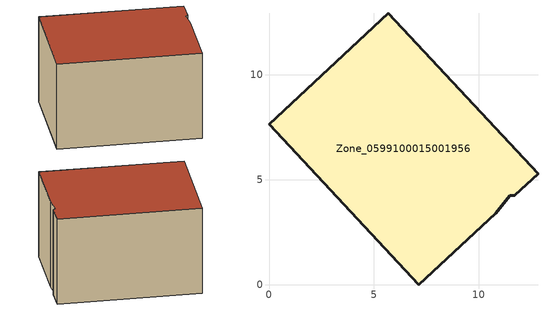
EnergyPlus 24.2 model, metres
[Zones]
Zone_0599100015001956
 floor ground (C_G): 0,7.66 5.68,12.94 12.81,5.29 11.7,4.26 11.47,4.24 10.8,3.42 7.14,0 z3.18
 wall outside (C_F): 5.68,12.94 0,7.66 7.14,0 10.8,3.42 11.47,4.24 11.7,4.26 12.81,5.29 5.68,12.94 z3.18:9.88
 roof outside (C_R): 11.47,4.24 11.7,4.26 12.81,5.29 5.68,12.94 0,7.66 7.14,0 10.8,3.42 z9.88
[BUILDING]
Pand.0599100015001956: North Axis=0; Terrain=City; Loads Convergence Tolerance Value=0.04; Temperature Convergence Tolerance Value=0.4; Solar Distribution=FullExterior; Maximum Number of Warmup Days=25; Minimum Number of Warmup Days=1
[Site:Location]
Rotterdam.The.Hague.AP_ZH_NLD Design_Conditions: Latitude=51.96; Longitude=4.45; Time Zone=1; Elevation=-4.5
[SITE:GROUNDTEMPERATURE:BUILDINGSURFACE]
18, 18, 18, 18, 18, 18, 18, 18, 18, 18, 18, 18
[MATERIAL] Thermal Absorptance=0.9; Solar Absorptance=0.7; Visible Absorptance=0.7
Name | Roughness | Thickness | Conductivity | Density | Specific Heat
G.D.1975-1991 | MediumSmooth | 0.15 | 0.288461 | 540 | 1210
F.D.1975-1991 | Rough | 0.3 | 0.230769 | 1920 | 840
R.D.1975-1991 | MediumRough | 0.2 | 0.153846 | 1500 | 1000
[CONSTRUCTION]
C_G: G.D.1975-1991
C_F: F.D.1975-1991
C_R: R.D.1975-1991
[ZONE]
Zone_0599100015001956: Type=1; Multiplier=1; Ceiling Height=Autocalculate; Volume=Autocalculate; Floor Area=autocalculate; Part of Total Floor Area=Yes
[ZONEINFILTRATION:DESIGNFLOWRATE]
Infil_Zone_0599100015001956: Zone or ZoneList or Space or SpaceList=Zone_0599100015001956; Schedule=AlwaysOn; Design Flow Rate Calculation Method=Flow/Area; Flow Rate per Floor Area=0.0042; Constant Term Coefficient=1; Temperature Term Coefficient=0; Velocity Term Coefficient=0; Velocity Squared Term Coefficient=0
[HVACTEMPLATE:ZONE:IDEALLOADSAIRSYSTEM]
Zone_0599100015001956: Maximum Heating Supply Air Temperature=50; Minimum Cooling Supply Air Temperature=13; Maximum Heating Supply Air Humidity Ratio=0.0156; Minimum Cooling Supply Air Humidity Ratio=0.0077; Heating Limit=NoLimit; Cooling Limit=NoLimit; Dehumidification Control Type=ConstantSensibleHeatRatio; Cooling Sensible Heat Ratio=0.7; Dehumidification Setpoint=60; Humidification Control Type=None; Humidification Setpoint=30; Outdoor Air Method=None; Outdoor Air Flow Rate per Person=0.00944; Outdoor Air Flow Rate per Zone Floor Area=0; Outdoor Air Flow Rate per Zone=0; Demand Controlled Ventilation Type=None; Outdoor Air Economizer Type=NoEconomizer; Heat Recovery Type=None; Sensible Heat Recovery Effectiveness=0.7; Latent Heat Recovery Effectiveness=0.65
[ZONECONTROL:THERMOSTAT]
ThermostatControl_Zone_0599100015001956: Zone or ZoneList=Zone_0599100015001956; Control Type Schedule=DualSetpointControlType; Control 1=Thermostat_Zone_0599100015001956; Temperature Difference Between Cutout And Setpoint=0
[THERMOSTATSETPOINT:DUALSETPOINT]
Thermostat_Zone_0599100015001956: Heating Setpoint Temperature Schedule=HeatingSetpoint_Zone_0599100015001956; Cooling Setpoint Temperature Schedule=CoolingSetpoint_Zone_0599100015001956
[SCHEDULE:COMPACT]
HeatingSetpoint_Zone_0599100015001956: Through: 12/31, For: AllDays, Until: 24:00, 21
CoolingSetpoint_Zone_0599100015001956: Through: 12/31, For: AllDays, Until: 24:00, 24
DualSetpointControlType: Through: 12/31, For: AllDays, Until: 24:00, 4
AlwaysOn: Through: 12/31, For: AllDays, Until: 24:00, 1
